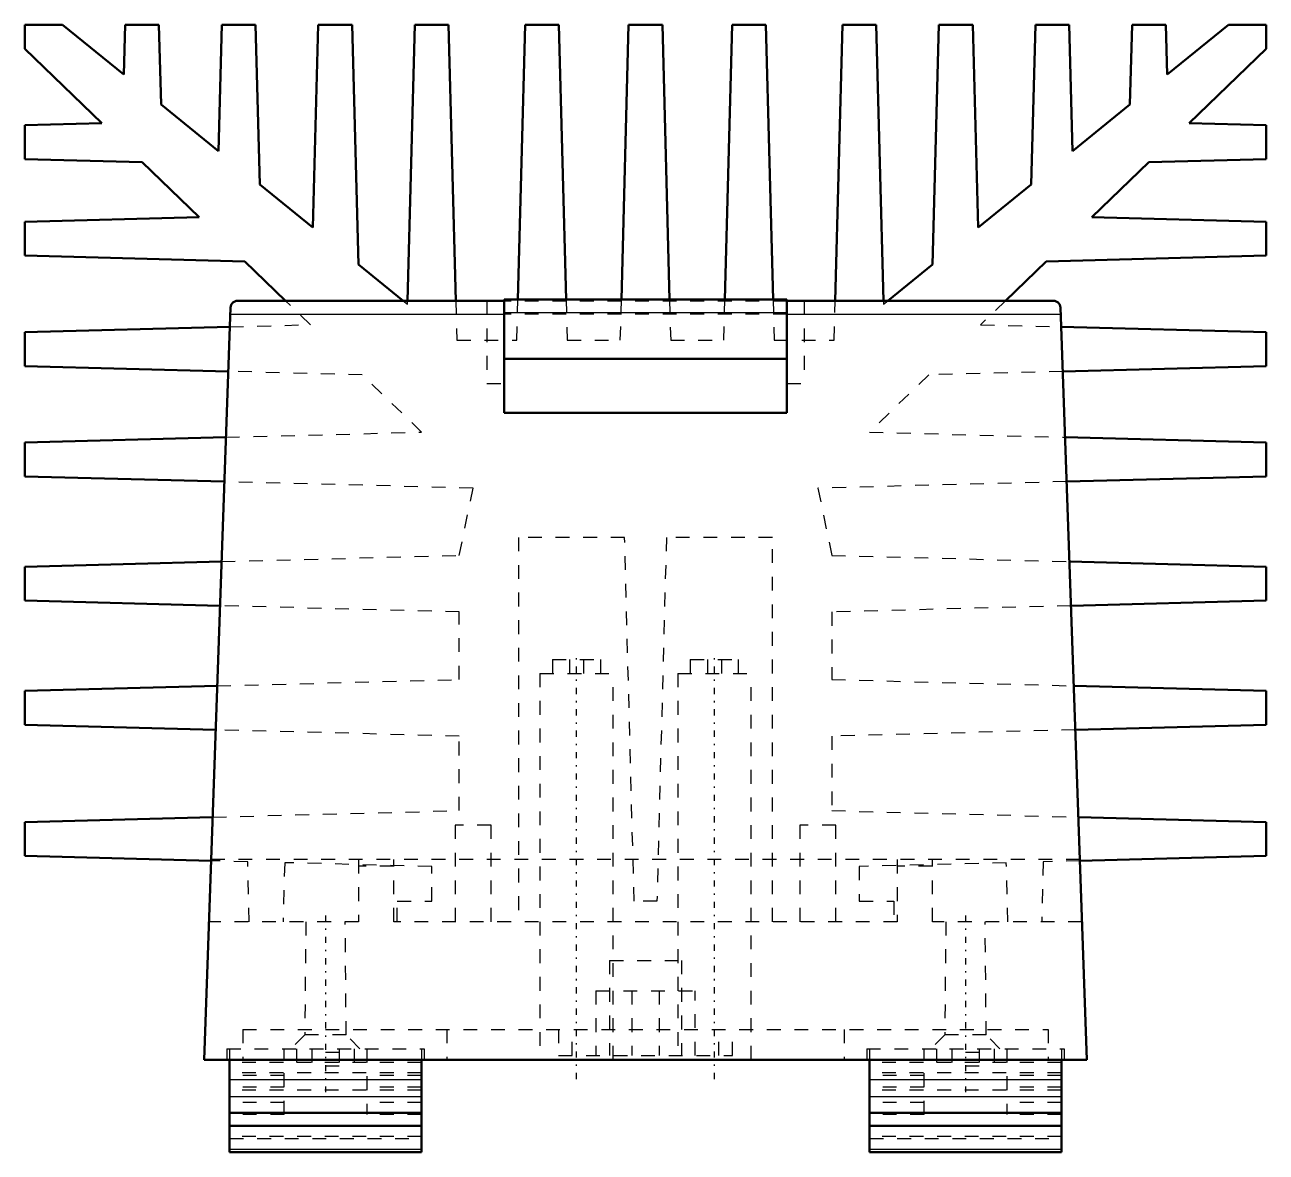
# Model space of a CAD drawing. Header units: millimetres. Extents: x -45 to 45, y -6.7 to 75.
import ezdxf

# ---------------------------------------------------------------- set-up
doc = ezdxf.new("R2010")
doc.units = ezdxf.units.MM
doc.linetypes.add('Center', pattern=[1.5, 0.45, -0.5, 0.05, -0.5])
doc.linetypes.add('Dashed', pattern=[2, 1, -1])
for name, color, linetype, lineweight in [('AM_0', 7, 'Continuous', 50), ('AM_4', 3, 'Continuous', 25), ('AM_7', 7, 'Center', 25), ('AM_9', 6, 'Dashed', 25)]:
    doc.layers.add(name, color=color, linetype=linetype, lineweight=lineweight)

# ---------------------------------------------------------------- blocks, each defined once
blk = doc.blocks.new('1_3105_XX0__1__2_1_0_in_3105_360__1__5')
at = {"layer": 'AM_0'}
for p, q in [((16.25, 0), (16.25, -6.7)), ((30.15, 0), (30.15, -6.7)), ((30.15, -3.855), (16.25, -3.855)), ((30.15, -4.792), (16.25, -4.792)), ((16.25, -6.7), (30.15, -6.7))]:
    blk.add_line(p, q, dxfattribs=at)
at = {"layer": 'AM_4'}
for p, q in [((30.15, -1.45), (16.25, -1.45)), ((30.15, -2.7), (16.25, -2.7)), ((30.15, -6.51), (16.25, -6.51))]:
    blk.add_line(p, q, dxfattribs=at)
at = {"layer": 'AM_9'}
for p, q in [((16.25, 0.8), (16.25, 0)), ((20.2, -3.971), (20.2, 0.8)), ((21.1, 0.8), (21.1, -0.2)), ((22.2, 0.8), (22.2, -0.467)), ((24.2, 0.532), (22.2, 0.532)), ((24.2, 0.8), (24.2, -0.467)), ((25.3, -0.2), (25.3, 0.8)), ((26.2, 0.8), (26.2, -3.971)), ((30.15, 0.8), (30.15, 0)), ((30.15, -0.2), (16.25, -0.2)), ((24.2, -0.467), (22.2, -0.467)), ((30.15, -0.95), (16.25, -0.95)), ((20.2, -1.133), (16.25, -1.133)), ((30.15, -1.133), (26.2, -1.133)), ((20.2, -1.999), (16.25, -1.999)), ((30.15, -2.2), (16.25, -2.2)), ((30.15, -1.999), (26.2, -1.999)), ((20.2, -3.105), (16.25, -3.105)), ((30.15, -3.105), (26.2, -3.105)), ((20.2, -3.971), (16.25, -3.971)), ((30.15, -3.971), (26.2, -3.971)), ((30.15, -5.573), (16.25, -5.573)), ((16.25, -5.7), (30.15, -5.7))]:
    blk.add_line(p, q, dxfattribs=at)
blk = doc.blocks.new('2_3105_XX0__1__2_2_0_in_3105_360__1__5')
at = {"layer": 'AM_0'}
for p, q in [((-30.15, 0), (-30.15, -6.7)), ((-16.25, 0), (-16.25, -6.7)), ((-16.25, -3.855), (-30.15, -3.855)), ((-16.25, -4.792), (-30.15, -4.792)), ((-30.15, -6.7), (-16.25, -6.7))]:
    blk.add_line(p, q, dxfattribs=at)
at = {"layer": 'AM_4'}
for p, q in [((-16.25, -1.45), (-30.15, -1.45)), ((-16.25, -2.7), (-30.15, -2.7)), ((-16.25, -6.51), (-30.15, -6.51))]:
    blk.add_line(p, q, dxfattribs=at)
at = {"layer": 'AM_9'}
for p, q in [((-30.15, 0.8), (-30.15, 0)), ((-26.2, -3.971), (-26.2, 0.8)), ((-25.3, 0.8), (-25.3, -0.2)), ((-24.2, 0.8), (-24.2, -0.467)), ((-22.2, 0.532), (-24.2, 0.532)), ((-22.2, 0.8), (-22.2, -0.467)), ((-21.1, -0.2), (-21.1, 0.8)), ((-20.2, 0.8), (-20.2, -3.971)), ((-16.25, 0.8), (-16.25, 0)), ((-16.25, -0.2), (-30.15, -0.2)), ((-22.2, -0.467), (-24.2, -0.467)), ((-16.25, -0.95), (-30.15, -0.95)), ((-26.2, -1.133), (-30.15, -1.133)), ((-16.25, -1.133), (-20.2, -1.133)), ((-26.2, -1.999), (-30.15, -1.999)), ((-16.25, -2.2), (-30.15, -2.2)), ((-16.25, -1.999), (-20.2, -1.999)), ((-26.2, -3.105), (-30.15, -3.105)), ((-16.25, -3.105), (-20.2, -3.105)), ((-26.2, -3.971), (-30.15, -3.971)), ((-16.25, -3.971), (-20.2, -3.971)), ((-16.25, -5.573), (-30.15, -5.573)), ((-30.15, -5.7), (-16.25, -5.7))]:
    blk.add_line(p, q, dxfattribs=at)
blk = doc.blocks.new('3_3105_360__1__1_0_in_3105_360__1__5')
at = {"layer": 'AM_0'}
for p, q in [((-45, 75), (-42.264, 75)), ((-45, 73.259), (-45, 75)), ((-42.264, 75), (-37.821, 71.402)), ((-37.821, 71.402), (-37.727, 75)), ((-37.727, 75), (-35.273, 75)), ((-35.273, 75), (-35.122, 69.217)), ((-30.966, 65.852), (-30.727, 75)), ((-30.727, 75), (-28.273, 75)), ((-28.273, 75), (-27.97, 63.425)), ((-24.112, 60.301), (-23.727, 75)), ((-23.727, 75), (-21.273, 75)), ((-21.273, 75), (-20.819, 57.634)), ((-17.25, 55), (-16.727, 75)), ((-16.727, 75), (-14.273, 75)), ((-14.273, 75), (-13.75, 55)), ((-9.248, 55.1), (-8.727, 75)), ((-8.727, 75), (-6.273, 75)), ((-6.273, 75), (-5.752, 55.1)), ((-1.748, 55.1), (-1.227, 75)), ((-1.227, 75), (1.227, 75)), ((1.227, 75), (1.748, 55.1)), ((5.752, 55.1), (6.273, 75)), ((6.273, 75), (8.727, 75)), ((8.727, 75), (9.248, 55.1)), ((13.75, 55), (14.273, 75)), ((14.273, 75), (16.727, 75)), ((16.727, 75), (17.25, 55)), ((20.819, 57.634), (21.273, 75)), ((21.273, 75), (23.727, 75)), ((23.727, 75), (24.112, 60.301)), ((27.97, 63.425), (28.273, 75)), ((28.273, 75), (30.727, 75)), ((30.727, 75), (30.966, 65.852)), ((35.122, 69.217), (35.273, 75)), ((35.273, 75), (37.727, 75)), ((37.727, 75), (37.821, 71.402)), ((37.821, 71.402), (42.264, 75)), ((42.264, 75), (45, 75)), ((45, 75), (45, 73.259)), ((-39.422, 67.873), (-45, 73.259)), ((45, 73.259), (39.422, 67.873)), ((-35.122, 69.217), (-30.966, 65.852)), ((30.966, 65.852), (35.122, 69.217)), ((-45, 67.727), (-39.422, 67.873)), ((-45, 65.273), (-45, 67.727)), ((39.422, 67.873), (45, 67.727)), ((45, 67.727), (45, 65.273)), ((-36.5, 65.051), (-45, 65.273)), ((-32.365, 61.058), (-36.5, 65.051)), ((36.5, 65.051), (32.365, 61.058)), ((45, 65.273), (36.5, 65.051)), ((-27.97, 63.425), (-24.112, 60.301)), ((24.112, 60.301), (27.97, 63.425)), ((-45, 60.727), (-32.365, 61.058)), ((-45, 58.273), (-45, 60.727)), ((32.365, 61.058), (45, 60.727)), ((45, 60.727), (45, 58.273)), ((-29.049, 57.856), (-45, 58.273)), ((-26.092, 55), (-29.049, 57.856)), ((-20.819, 57.634), (-17.566, 55)), ((17.566, 55), (20.819, 57.634)), ((29.049, 57.856), (26.092, 55)), ((45, 58.273), (29.049, 57.856)), ((-10.25, 55), (-29.597, 55)), ((10.25, 55.1), (-10.25, 55.1)), ((-10.25, 55.1), (-10.25, 46.877)), ((10.25, 55.1), (10.25, 46.877)), ((29.597, 55), (10.25, 55)), ((-32, 0), (-30.096, 54.517)), ((30.096, 54.517), (32, 0)), ((-45, 52.727), (-30.145, 53.116)), ((30.145, 53.116), (45, 52.727)), ((-45, 50.273), (-45, 52.727)), ((45, 52.727), (45, 50.273)), ((10.25, 50.8), (-10.25, 50.8)), ((-30.258, 49.887), (-45, 50.273)), ((45, 50.273), (30.258, 49.887)), ((10.25, 46.877), (-10.25, 46.877)), ((-45, 44.727), (-30.425, 45.108)), ((30.425, 45.108), (45, 44.727)), ((-45, 42.273), (-45, 44.727)), ((45, 44.727), (45, 42.273)), ((-30.537, 41.895), (-45, 42.273)), ((45, 42.273), (30.537, 41.895)), ((-45, 35.727), (-30.739, 36.1)), ((30.739, 36.1), (45, 35.727)), ((-45, 33.273), (-45, 35.727)), ((45, 35.727), (45, 33.273)), ((-30.851, 32.903), (-45, 33.273)), ((45, 33.273), (30.851, 32.903)), ((-45, 26.727), (-31.054, 27.092)), ((31.054, 27.092), (45, 26.727)), ((-45, 24.273), (-45, 26.727)), ((45, 26.727), (45, 24.273)), ((-31.165, 23.911), (-45, 24.273)), ((45, 24.273), (31.165, 23.911)), ((-45, 17.227), (-31.386, 17.583)), ((-45, 14.773), (-45, 17.227)), ((31.386, 17.583), (45, 17.227)), ((45, 17.227), (45, 14.773)), ((-31.496, 14.42), (-45, 14.773)), ((45, 14.773), (31.496, 14.42)), ((32, 0), (-32, 0))]:
    blk.add_line(p, q, dxfattribs=at)
for points in [[(-30.096, 54.517), (-30.048, 54.714), (-29.919, 54.882), (-29.682, 54.993), (-29.6, 55), (-29.597, 55)], [(29.597, 55), (29.6, 55), (29.682, 54.993), (29.919, 54.882), (30.048, 54.714), (30.096, 54.517)]]:
    blk.add_lwpolyline(points, dxfattribs=at)
at = {"layer": 'AM_4'}
for p, q in [((-30.113, 54.035), (-10.25, 54.035)), ((10.25, 54.135), (-10.25, 54.135)), ((10.25, 54.035), (30.113, 54.035))]:
    blk.add_line(p, q, dxfattribs=at)
at = {"layer": 'AM_7'}
for p, q in [((-5, -1.4), (-5, 29.4)), ((5, -1.4), (5, 29.4)), ((-23.2, 10.46), (-23.2, -2.35)), ((23.2, 10.46), (23.2, -2.35))]:
    blk.add_line(p, q, dxfattribs=at)
at = {"layer": 'AM_9'}
for p, q in [((-24.299, 53.269), (-26.092, 55)), ((-17.566, 55), (-17.257, 54.75)), ((-17.257, 54.75), (-17.25, 55)), ((-13.75, 55), (-13.675, 52.15)), ((-11.5, 55), (-11.5, 49)), ((10.25, 54.981), (-10.25, 54.981)), ((-9.325, 52.15), (-9.248, 55.1)), ((-5.752, 55.1), (-5.675, 52.15)), ((-1.825, 52.15), (-1.748, 55.1)), ((1.748, 55.1), (1.825, 52.15)), ((5.675, 52.15), (5.752, 55.1)), ((9.248, 55.1), (9.325, 52.15)), ((11.5, 55), (11.5, 49)), ((13.675, 52.15), (13.75, 55)), ((17.25, 55), (17.257, 54.75)), ((17.257, 54.75), (17.566, 55)), ((26.092, 55), (24.299, 53.269)), ((10.25, 54.035), (-10.25, 54.035)), ((-30.145, 53.116), (-24.299, 53.269)), ((24.299, 53.269), (30.145, 53.116)), ((-13.675, 52.15), (-9.325, 52.15)), ((-5.675, 52.15), (-1.825, 52.15)), ((1.825, 52.15), (5.675, 52.15)), ((9.325, 52.15), (13.675, 52.15)), ((-20.534, 49.633), (-30.258, 49.887)), ((-16.234, 45.48), (-20.534, 49.633)), ((20.534, 49.633), (16.234, 45.48)), ((30.258, 49.887), (20.534, 49.633)), ((-11.5, 49), (-10.25, 49)), ((10.25, 49), (11.5, 49)), ((-30.425, 45.108), (-16.234, 45.48)), ((16.234, 45.48), (30.425, 45.108)), ((-12.5, 41.422), (-30.537, 41.895)), ((-13.5, 36.552), (-12.5, 41.422)), ((30.537, 41.895), (12.5, 41.422)), ((12.5, 41.422), (13.5, 36.552)), ((-9.2, 37.85), (-9.2, 10)), ((-1.515, 37.85), (-9.2, 37.85)), ((-0.825, 11.5), (-1.515, 37.85)), ((1.515, 37.85), (0.825, 11.5)), ((9.2, 37.85), (1.515, 37.85)), ((9.2, 10), (9.2, 37.85)), ((-30.739, 36.1), (-13.5, 36.552)), ((13.5, 36.552), (30.739, 36.1)), ((-13.5, 32.448), (-30.851, 32.903)), ((-13.5, 27.552), (-13.5, 32.448)), ((30.851, 32.903), (13.5, 32.448)), ((13.5, 32.448), (13.5, 27.552)), ((-6.75, 29), (-6.75, 28)), ((-6.75, 29), (-3.25, 29)), ((-5.5, 29), (-5.5, 28)), ((-4.5, 29), (-4.5, 28)), ((-3.25, 28), (-3.25, 29)), ((3.25, 29), (3.25, 28)), ((3.25, 29), (6.75, 29)), ((4.5, 29), (4.5, 28)), ((5.5, 29), (5.5, 28)), ((6.75, 28), (6.75, 29)), ((-7.65, 28), (-7.65, 0)), ((-7.65, 28), (-2.35, 28)), ((-2.35, 0), (-2.35, 28)), ((2.35, 28), (2.35, 0)), ((2.35, 28), (7.65, 28)), ((7.65, 0), (7.65, 28)), ((-31.054, 27.092), (-13.5, 27.552)), ((13.5, 27.552), (31.054, 27.092)), ((-13.5, 23.448), (-31.165, 23.911)), ((-13.5, 18.052), (-13.5, 23.448)), ((31.165, 23.911), (13.5, 23.448)), ((13.5, 23.448), (13.5, 18.052)), ((-31.386, 17.583), (-13.5, 18.052)), ((13.5, 18.052), (31.386, 17.583)), ((-13.8, 17), (-13.8, 10)), ((-11.2, 17), (-13.8, 17)), ((-11.2, 10), (-11.2, 17)), ((11.2, 17), (11.2, 10)), ((13.8, 17), (11.2, 17)), ((13.8, 10), (13.8, 17)), ((-28.841, 14.35), (-31.496, 14.42)), ((31.494, 14.5), (-31.494, 14.5)), ((-20.8, 14.5), (-20.8, 10)), ((-18.252, 10), (-18.252, 14.5)), ((18.252, 14.5), (18.252, 10)), ((20.8, 10), (20.8, 14.5)), ((31.496, 14.42), (28.841, 14.35)), ((-28.727, 10), (-28.841, 14.35)), ((-26.161, 14.28), (-26.273, 10)), ((-15.5, 14.001), (-26.161, 14.28)), ((-18.252, 14.017), (-20.8, 14.017)), ((-15.5, 11.5), (-15.5, 14.001)), ((26.161, 14.28), (15.5, 14.001)), ((15.5, 14.001), (15.5, 11.5)), ((20.8, 14.017), (18.252, 14.017)), ((26.273, 10), (26.161, 14.28)), ((28.841, 14.35), (28.727, 10)), ((-18, 11.5), (-15.5, 11.5)), ((-18, 10), (-18, 11.5)), ((0.825, 11.5), (-0.825, 11.5)), ((15.5, 11.5), (18, 11.5)), ((18, 11.5), (18, 10)), ((-20.8, 10), (-31.651, 10)), ((-24.628, 10), (-24.7, 1.8)), ((-21.7, 1.8), (-21.772, 10)), ((18.252, 10), (-18.252, 10)), ((31.651, 10), (20.8, 10)), ((21.772, 10), (21.7, 1.8)), ((24.7, 1.8), (24.628, 10)), ((-2.6, 7.2), (2.6, 7.2)), ((-2.6, 7.2), (-2.6, 0.3)), ((2.6, 7.2), (2.6, 0.3)), ((-3.6, 5), (-3.6, 0.3)), ((-3.6, 5), (3.6, 5)), ((-1, 5), (-1, 0.3)), ((1, 5), (1, 0.3)), ((3.6, 0.3), (3.6, 5)), ((-29.2, 2.2), (-29.2, 0)), ((-29.2, 2.2), (29.2, 2.2)), ((-24.7, 1.8), (-25.7, 0.8)), ((-21.7, 1.8), (-24.7, 1.8)), ((-20.7, 0.8), (-21.7, 1.8)), ((-14.4, 2.2), (-14.4, 0)), ((-6.313, 2.2), (-6.313, 0.3)), ((-5.313, 0.3), (-5.313, 2.2)), ((5.313, 0.3), (5.313, 2.2)), ((6.313, 0.3), (6.313, 2.2)), ((14.4, 2.2), (14.4, 0)), ((21.7, 1.8), (20.7, 0.8)), ((24.7, 1.8), (21.7, 1.8)), ((25.7, 0.8), (24.7, 1.8)), ((29.2, 2.2), (29.2, 0)), ((-30.35, 0.8), (-16.05, 0.8)), ((-30.35, 0.8), (-30.35, 0)), ((-16.05, 0.8), (-16.05, 0)), ((-6.313, 0.3), (6.313, 0.3)), ((16.05, 0.8), (30.35, 0.8)), ((16.05, 0.8), (16.05, 0)), ((30.35, 0.8), (30.35, 0))]:
    blk.add_line(p, q, dxfattribs=at)

msp = doc.modelspace()

# ---------------------------------------------------------------- block references
for name in ['3_3105_360__1__1_0_in_3105_360__1__5', '2_3105_XX0__1__2_2_0_in_3105_360__1__5', '1_3105_XX0__1__2_1_0_in_3105_360__1__5']:
    msp.add_blockref(name, (0, 0))

doc.saveas('drawing.dxf')
